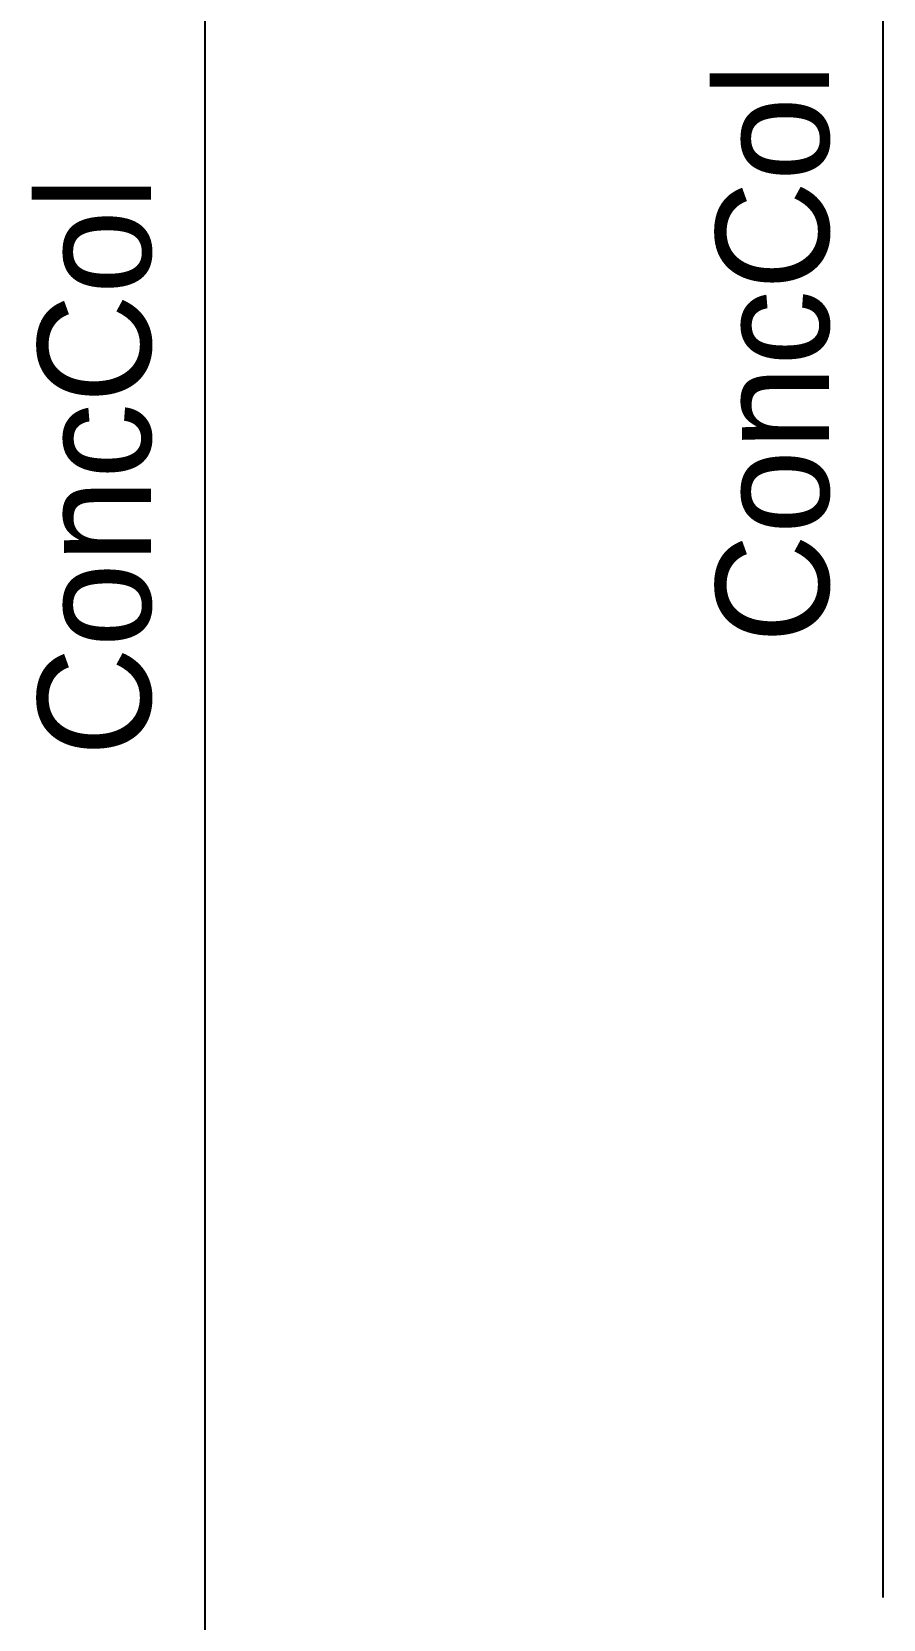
# Model space of a CAD drawing. Extents: x -38 to 2998, y -195 to 11529.
# Drawn here: x 357.8 to 403, y 2746.8 to 2831.1 of the extents above; entities that cross this region are included whole.
import ezdxf
from ezdxf.enums import TextEntityAlignment as Align

# ---------------------------------------------------------------- set-up
doc = ezdxf.new("R2010")
doc.units = 0
doc.header["$MEASUREMENT"] = 0
doc.layers.add('CENTERLINES', color=7, linetype='CONTINUOUS')
doc.layers.add('TEXT', color=5, linetype='CONTINUOUS')

msp = doc.modelspace()

# ---------------------------------------------------------------- linework, layer by layer
at = {"layer": 'CENTERLINES', "color": 0, "linetype": 'CONTINUOUS'}
for p, q in [((366.996, 2736), (366.996, 2880)), ((402.96, 2748), (402.96, 2880)), ((402.96, 2748), (402.96, 2880)), ((402.96, 2748), (402.96, 2880))]:
    msp.add_line(p, q, dxfattribs=at)

# ---------------------------------------------------------------- texts
at = {"layer": 'TEXT', "color": 0}
for p in [(396.96, 2814), (396.96, 2814), (396.96, 2814), (360.996, 2808)]:
    msp.add_text('ConcCol', height=6, rotation=90, dxfattribs=at).set_placement(p, align=Align.MIDDLE)

doc.saveas('drawing.dxf')
